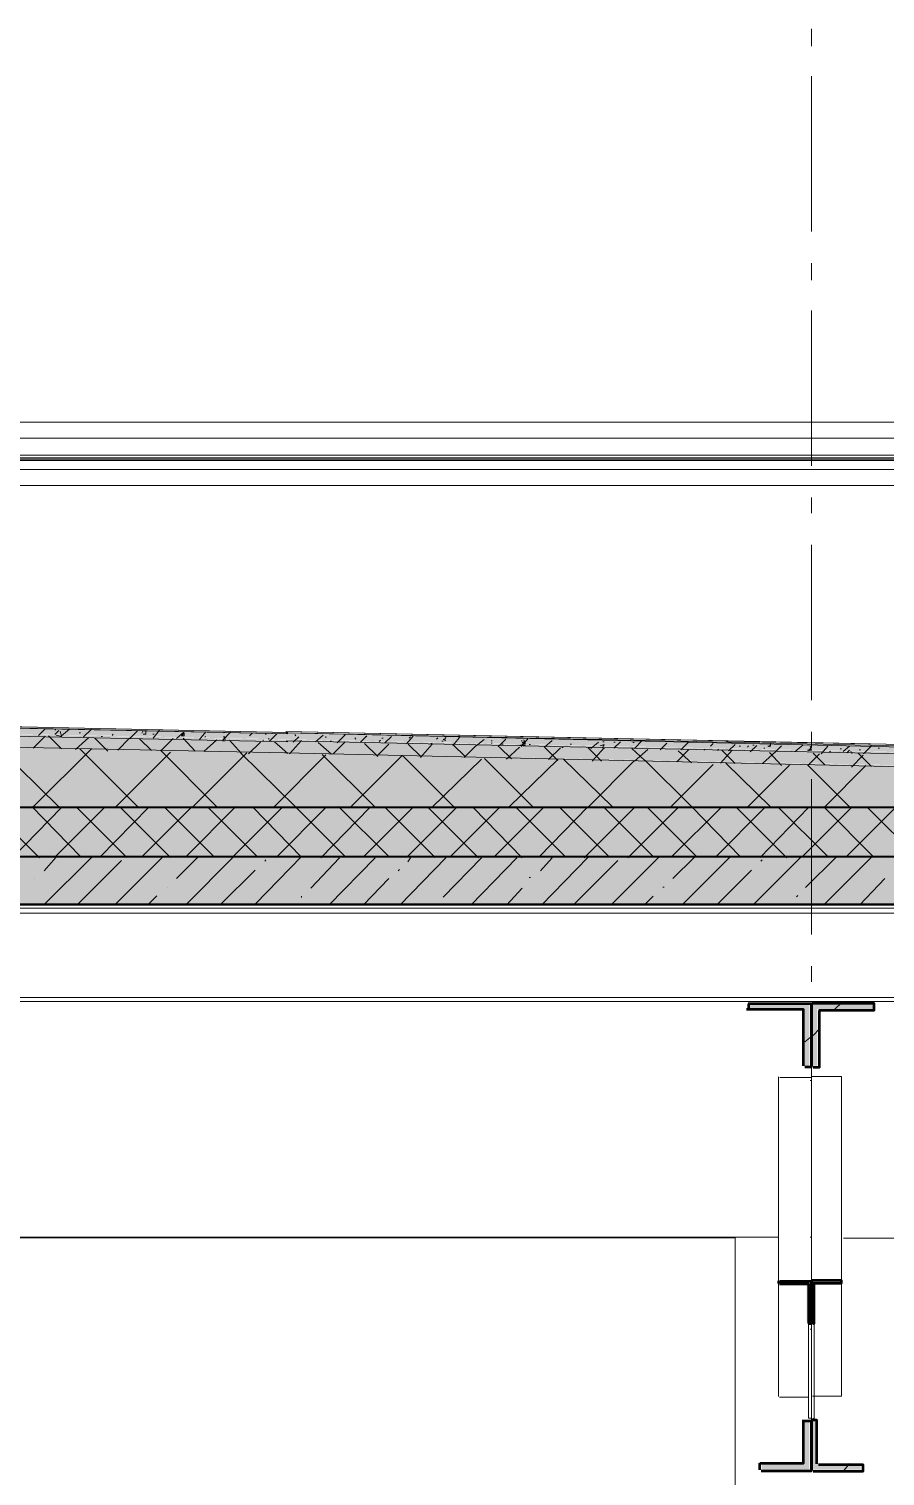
# Model space of a CAD drawing. Header units: millimetres. Extents: x -135211 to 49383, y -8033 to 228499.
# Drawn here: x -40614 to -37860, y 17372 to 22027 of the extents above; entities that cross this region are included whole.
import ezdxf

# ---------------------------------------------------------------- set-up
doc = ezdxf.new("R2010")
doc.units = ezdxf.units.MM
doc.layers.add('PDF _Геометрия', color=7, linetype='Continuous', true_color=0x1d1d1d)
doc.layers.add('PDF _Сплошная заливка', color=7, linetype='Continuous', true_color=0xffffff)

msp = doc.modelspace()

# ---------------------------------------------------------------- hatches: boundary and pattern name
at = {"layer": 'PDF _Сплошная заливка', "transparency": 33554559}
h = msp.add_hatch(color=256, dxfattribs=at)
h.paths.add_polyline_path([(-33514.6, 19877.4), (-33628.9, 19873.2), (-33739, 19868.9), (-33967.5, 19860.5), (-34077.6, 19856.2), (-34306.2, 19847.8), (-34416.2, 19843.5), (-34530.5, 19839.3), (-34640.6, 19835.1), (-34869.2, 19826.6), (-34979.2, 19822.4), (-35207.8, 19813.9), (-35317.9, 19809.7), (-35546.5, 19801.2), (-35656.5, 19797), (-35770.8, 19792.7), (-35880.9, 19788.5), (-36109.5, 19780), (-36219.5, 19775.8), (-36448.1, 19767.3), (-36558.2, 19763.1), (-36672.5, 19758.9), (-36782.5, 19754.6), (-37011.1, 19746.2), (-37121.2, 19741.9), (-37349.8, 19733.5), (-37459.8, 19729.2), (-37688.4, 19720.8), (-37798.5, 19716.5), (-37798.5, 19720.8), (-37989, 19725), (-38378.4, 19733.5), (-38568.9, 19737.7), (-38958.3, 19746.2), (-39148.8, 19750.4), (-39538.3, 19758.9), (-39728.7, 19763.1), (-40118.2, 19771.6), (-40308.7, 19775.8), (-40698.1, 19784.3), (-40888.6, 19788.5), (-41278.1, 19797), (-41477, 19801.2), (-42289.8, 19818.1), (-42488.7, 19822.4), (-43504.6, 19843.5), (-43703.6, 19847.8), (-44516.4, 19864.7), (-44719.5, 19864.7), (-44719.5, 19839.3), (-44512.1, 19839.3), (-44308.9, 19835.1), (-44101.5, 19830.8), (-43695.1, 19822.4), (-43487.7, 19818.1), (-43284.5, 19813.9), (-43077.1, 19809.7), (-42670.7, 19801.2), (-42463.3, 19797), (-42056.9, 19788.5), (-41849.5, 19784.3), (-41646.3, 19780), (-41438.9, 19775.8), (-41032.5, 19767.3), (-40825.1, 19763.1), (-40621.9, 19758.9), (-40414.5, 19754.6), (-40008.1, 19746.2), (-39800.7, 19741.9), (-39394.3, 19733.5), (-39186.9, 19729.2), (-38983.7, 19725), (-38776.3, 19720.8), (-38369.9, 19712.3), (-38162.5, 19708.1), (-37756.1, 19699.6), (-37688.4, 19695.4), (-37688.4, 19699.6), (-37569.9, 19703.8), (-37455.6, 19708.1), (-37337.1, 19712.3), (-37108.5, 19720.8), (-36990, 19725), (-36761.4, 19733.5), (-36642.8, 19737.7), (-36414.3, 19746.2), (-36295.7, 19750.4), (-36067.1, 19758.9), (-35948.6, 19763.1), (-35720, 19771.6), (-35601.5, 19775.8), (-35487.2, 19780), (-35368.7, 19784.3), (-35140.1, 19792.7), (-35021.6, 19797), (-34793, 19805.4), (-34674.5, 19809.7), (-34445.9, 19818.1), (-34327.4, 19822.4), (-34098.8, 19830.8), (-33980.2, 19835.1), (-33751.7, 19843.5), (-33633.1, 19847.8), (-33518.8, 19852), (-33269.1, 19852), (-33133.6, 19847.8), (-33002.4, 19843.5), (-32866.9, 19839.3), (-32735.7, 19835.1), (-32600.3, 19830.8), (-32469, 19826.6), (-32333.6, 19822.4), (-32202.4, 19818.1), (-32066.9, 19813.9), (-31935.7, 19809.7), (-31800.2, 19805.4), (-31669, 19801.2), (-31533.5, 19797), (-31402.3, 19792.7), (-31266.8, 19788.5), (-31135.6, 19784.3), (-31000.2, 19780), (-30868.9, 19775.8), (-30733.5, 19771.6), (-30602.3, 19767.3), (-30466.8, 19763.1), (-30335.6, 19758.9), (-30200.1, 19754.6), (-30068.9, 19750.4), (-29933.4, 19746.2), (-29802.2, 19741.9), (-29666.7, 19737.7), (-29535.5, 19733.5), (-29400.1, 19729.2), (-29268.8, 19725), (-29133.4, 19720.8), (-29002.2, 19716.5), (-28866.7, 19712.3), (-28735.5, 19708.1), (-28600, 19703.8), (-28468.8, 19699.6), (-28396.8, 19695.4), (-28396.8, 19699.6), (-28219, 19703.8), (-27351.3, 19725), (-27088.8, 19729.2), (-26830.6, 19729.2), (-26830.6, 19754.6), (-27038, 19754.6), (-27249.7, 19750.4), (-27457.1, 19746.2), (-27668.7, 19741.9), (-27825.4, 19737.7), (-28307.9, 19725), (-28595.8, 19720.8), (-28595.8, 19725), (-28858.2, 19733.5), (-28985.2, 19737.7), (-29247.7, 19746.2), (-29374.7, 19750.4), (-29637.1, 19758.9), (-29764.1, 19763.1), (-30026.6, 19771.6), (-30153.5, 19775.8), (-30416, 19784.3), (-30543, 19788.5), (-30936.7, 19801.2), (-31063.7, 19805.4), (-31326.1, 19813.9), (-31453.1, 19818.1), (-31715.5, 19826.6), (-31842.5, 19830.8), (-32105, 19839.3), (-32232, 19843.5), (-32494.4, 19852), (-32621.4, 19856.2), (-32883.9, 19864.7), (-33010.9, 19868.9), (-33273.3, 19877.4)])
h.paths.add_polyline_path([(-49883.9, 19979), (-50082.1, 19983.1), (-50483, 19983.1), (-50483, 19962), (-50281.8, 19962), (-49659.5, 19949.3), (-49456.3, 19945.1), (-48834.1, 19932.4), (-48630.9, 19928.2), (-48008.6, 19915.5), (-47805.4, 19911.3), (-47183.2, 19898.6), (-46980, 19894.3), (-46357.7, 19881.6), (-46154.5, 19877.4), (-46014.9, 19873.2), (-45879.4, 19868.9), (-45879.4, 19894.3), (-46277.3, 19902.8), (-46480.5, 19907), (-46878.4, 19915.5), (-47081.6, 19919.7), (-47479.5, 19928.2), (-47682.7, 19932.4), (-48080.6, 19940.9), (-48283.8, 19945.1), (-48681.7, 19953.6), (-48884.9, 19957.8), (-49282.8, 19966.3), (-49486, 19970.5)])
h = msp.add_hatch(color=256, dxfattribs=at)
h.paths.add_polyline_path([(-33518.8, 19852), (-33633.1, 19847.8), (-33751.7, 19843.5), (-33980.2, 19835.1), (-34098.8, 19830.8), (-34327.4, 19822.4), (-34445.9, 19818.1), (-34674.5, 19809.7), (-34793, 19805.4), (-35021.6, 19797), (-35140.1, 19792.7), (-35368.7, 19784.3), (-35487.2, 19780), (-35601.5, 19775.8), (-35720, 19771.6), (-35948.6, 19763.1), (-36067.1, 19758.9), (-36295.7, 19750.4), (-36414.3, 19746.2), (-36642.8, 19737.7), (-36761.4, 19733.5), (-36990, 19725), (-37108.5, 19720.8), (-37337.1, 19712.3), (-37455.6, 19708.1), (-37569.9, 19703.8), (-37688.4, 19699.6), (-37798.5, 19695.4), (-37798.5, 19699.6), (-38204.8, 19708.1), (-38412.3, 19712.3), (-38818.6, 19720.8), (-39026.1, 19725), (-39432.4, 19733.5), (-39639.9, 19737.7), (-40046.2, 19746.2), (-40253.6, 19750.4), (-40660, 19758.9), (-40867.4, 19763.1), (-41070.6, 19767.3), (-41278.1, 19771.6), (-41477, 19775.8), (-42289.8, 19792.7), (-42488.7, 19797), (-43504.6, 19818.1), (-43703.6, 19822.4), (-44516.4, 19839.3), (-44719.5, 19839.3), (-44719.5, 19801.2), (-44520.6, 19801.2), (-37756.1, 19657.3), (-37684.2, 19653), (-37684.2, 19657.3), (-37455.6, 19665.7), (-37345.5, 19670), (-37116.9, 19678.4), (-37006.9, 19682.7), (-36892.6, 19686.9), (-36782.5, 19691.1), (-36553.9, 19699.6), (-36443.9, 19703.8), (-36329.6, 19708.1), (-36219.5, 19712.3), (-35990.9, 19720.8), (-35880.9, 19725), (-35766.6, 19729.2), (-35656.5, 19733.5), (-35428, 19741.9), (-35317.9, 19746.2), (-35203.6, 19750.4), (-35093.5, 19754.6), (-34865, 19763.1), (-34754.9, 19767.3), (-34640.6, 19771.6), (-34530.5, 19775.8), (-34302, 19784.3), (-34191.9, 19788.5), (-34077.6, 19792.7), (-33967.5, 19797), (-33739, 19805.4), (-33628.9, 19809.7), (-33514.6, 19813.9), (-33273.3, 19813.9), (-33010.9, 19805.4), (-32883.9, 19801.2), (-32621.4, 19792.7), (-32494.4, 19788.5), (-32232, 19780), (-32105, 19775.8), (-31842.5, 19767.3), (-31715.5, 19763.1), (-31453.1, 19754.6), (-31326.1, 19750.4), (-31063.7, 19741.9), (-30936.7, 19737.7), (-30543, 19725), (-30416, 19720.8), (-30153.5, 19712.3), (-30026.6, 19708.1), (-29764.1, 19699.6), (-29637.1, 19695.4), (-29374.7, 19686.9), (-29247.7, 19682.7), (-28985.2, 19674.2), (-28858.2, 19670), (-28595.8, 19661.5), (-28468.8, 19657.3), (-28396.8, 19653), (-28396.8, 19657.3), (-28219, 19661.5), (-27004.1, 19691.1), (-26830.6, 19691.1), (-26830.6, 19729.2), (-27038, 19729.2), (-27249.7, 19725), (-27457.1, 19720.8), (-27668.7, 19716.5), (-28265.6, 19703.8), (-28600, 19699.6), (-28600, 19703.8), (-28735.5, 19708.1), (-28866.7, 19712.3), (-29002.2, 19716.5), (-29133.4, 19720.8), (-29268.8, 19725), (-29400.1, 19729.2), (-29535.5, 19733.5), (-29666.7, 19737.7), (-29802.2, 19741.9), (-29933.4, 19746.2), (-30068.9, 19750.4), (-30200.1, 19754.6), (-30335.6, 19758.9), (-30466.8, 19763.1), (-30602.3, 19767.3), (-30733.5, 19771.6), (-30868.9, 19775.8), (-31000.2, 19780), (-31135.6, 19784.3), (-31266.8, 19788.5), (-31402.3, 19792.7), (-31533.5, 19797), (-31669, 19801.2), (-31800.2, 19805.4), (-31935.7, 19809.7), (-32066.9, 19813.9), (-32202.4, 19818.1), (-32333.6, 19822.4), (-32469, 19826.6), (-32600.3, 19830.8), (-32735.7, 19835.1), (-32866.9, 19839.3), (-33002.4, 19843.5), (-33133.6, 19847.8), (-33269.1, 19852)])
h.paths.add_polyline_path([(-49883.9, 19953.6), (-50082.3, 19957.7), (-50483, 19957.7), (-50483, 19923.9), (-50290.3, 19923.9), (-50091.3, 19919.7), (-49896.6, 19915.5), (-49697.6, 19911.3), (-49502.9, 19907), (-49304, 19902.8), (-49109.2, 19898.6), (-48910.3, 19894.3), (-48715.6, 19890.1), (-48516.6, 19885.9), (-48321.9, 19881.6), (-47924, 19873.2), (-47729.3, 19868.9), (-47530.3, 19864.7), (-47335.6, 19860.5), (-47136.6, 19856.2), (-46941.9, 19852), (-46742.9, 19847.8), (-46548.2, 19843.5), (-46349.3, 19839.3), (-46154.5, 19835.1), (-45879.4, 19830.8), (-45879.4, 19868.9), (-46277.3, 19877.4), (-46480.5, 19881.6), (-46878.4, 19890.1), (-47081.6, 19894.3), (-47479.5, 19902.8), (-47682.7, 19907), (-48080.6, 19915.5), (-48283.8, 19919.7), (-48681.7, 19928.2), (-48884.9, 19932.4), (-49282.8, 19940.9), (-49486, 19945.1)])
h = msp.add_hatch(color=256, dxfattribs=at)
h.paths.add_polyline_path([(-33514.6, 19813.9), (-33628.9, 19809.7), (-33739, 19805.4), (-33967.5, 19797), (-34077.6, 19792.7), (-34191.9, 19788.5), (-34302, 19784.3), (-34530.5, 19775.8), (-34640.6, 19771.6), (-34754.9, 19767.3), (-34865, 19763.1), (-35093.5, 19754.6), (-35203.6, 19750.4), (-35317.9, 19746.2), (-35428, 19741.9), (-35656.5, 19733.5), (-35766.6, 19729.2), (-35880.9, 19725), (-35990.9, 19720.8), (-36219.5, 19712.3), (-36329.6, 19708.1), (-36443.9, 19703.8), (-36553.9, 19699.6), (-36782.5, 19691.1), (-36892.6, 19686.9), (-37006.9, 19682.7), (-37116.9, 19678.4), (-37345.5, 19670), (-37455.6, 19665.7), (-37798.5, 19653), (-37798.5, 19657.3), (-37989, 19661.5), (-38378.4, 19670), (-38568.9, 19674.2), (-38958.3, 19682.7), (-39148.8, 19686.9), (-39538.3, 19695.4), (-39728.7, 19699.6), (-40118.2, 19708.1), (-40308.7, 19712.3), (-40698.1, 19720.8), (-40888.6, 19725), (-41278.1, 19733.5), (-41477, 19737.7), (-42289.8, 19754.6), (-42488.7, 19758.9), (-43504.6, 19780), (-43703.6, 19784.3), (-44516.4, 19801.2), (-44719.5, 19801.2), (-44719.5, 19526), (-26830.6, 19526), (-26830.6, 19691.1), (-27038, 19691.1), (-27249.7, 19686.9), (-27457.1, 19682.7), (-27668.7, 19678.4), (-27825.4, 19674.2), (-28307.9, 19661.5), (-28595.8, 19657.3), (-28595.8, 19661.5), (-28858.2, 19670), (-28985.2, 19674.2), (-29247.7, 19682.7), (-29374.7, 19686.9), (-29637.1, 19695.4), (-29764.1, 19699.6), (-30026.6, 19708.1), (-30153.5, 19712.3), (-30416, 19720.8), (-30543, 19725), (-30936.7, 19737.7), (-31063.7, 19741.9), (-31326.1, 19750.4), (-31453.1, 19754.6), (-31715.5, 19763.1), (-31842.5, 19767.3), (-32105, 19775.8), (-32232, 19780), (-32494.4, 19788.5), (-32621.4, 19792.7), (-32883.9, 19801.2), (-33010.9, 19805.4), (-33273.3, 19813.9)])
h.paths.add_polyline_path([(-49883.9, 19915.5), (-50081.5, 19919.6), (-50483, 19919.6), (-50483, 19526), (-45879.4, 19526), (-45879.4, 19830.8), (-46277.3, 19839.3), (-46480.5, 19843.5), (-46878.4, 19852), (-47081.6, 19856.2), (-47479.5, 19864.7), (-47682.7, 19868.9), (-48080.6, 19877.4), (-48283.8, 19881.6), (-48681.7, 19890.1), (-48884.9, 19894.3), (-49282.8, 19902.8), (-49486, 19907)])
h = msp.add_hatch(color=256, dxfattribs=at)
h.paths.add_polyline_path([(-45879.4, 19365.2), (-45879.4, 19525.2), (-50648.6, 19525.2), (-50648.6, 19365.2)])
h.paths.add_polyline_path([(-26648.6, 19365.2), (-26648.6, 19525.2), (-44719.5, 19525.2), (-44719.5, 19365.2)])
h = msp.add_hatch(color=256, dxfattribs=at)
h.paths.add_polyline_path([(-45498.4, 19212.8), (-45498.4, 19361.8), (-50895.1, 19361.8), (-50895.1, 19212.8)])
h.paths.add_polyline_path([(-26398.8, 19212.8), (-26398.8, 19361.8), (-45100.5, 19361.8), (-45100.5, 19212.8)])
h = msp.add_hatch(color=256, dxfattribs=at)
h.paths.add_polyline_path([(-38103.3, 18692.1), (-38103.3, 18892.4), (-38301.6, 18892.4), (-38301.6, 18874.1), (-38124.4, 18874.1), (-38124.4, 18692.1)])
h.paths.add_polyline_path([(-37900.1, 18874.1), (-37900.1, 18892.4), (-38099, 18892.4), (-38099, 18692.1), (-38077.9, 18692.1), (-38077.9, 18874.1)])
for points in [[(-38103.3, 17866.7), (-38103.3, 17998.4), (-38198.6, 17998.4), (-38198.6, 17993.7), (-38111.7, 17993.7), (-38111.7, 17866.7)], [(-38001.7, 17993.7), (-38001.7, 18001.5), (-38098.1, 18001.5), (-38098.1, 17894.7), (-38094.8, 17993.7)]]:
    msp.add_hatch(color=256, dxfattribs=at).paths.add_polyline_path(points)
h = msp.add_hatch(color=256, dxfattribs=at)
h.paths.add_polyline_path([(-38124.4, 17548.5), (-38124.4, 17413.7), (-38256.5, 17413.7), (-38256.5, 17392.6), (-38103.3, 17392.6), (-38103.3, 17548.5)])
h.paths.add_polyline_path([(-38082.1, 17413.7), (-38082.1, 17548.5), (-38099, 17548.5), (-38099, 17392.6), (-37938.2, 17392.6), (-37938.2, 17413.7)])

# ---------------------------------------------------------------- linework, layer by layer
at = {"layer": 'PDF _Геометрия', "color": 7, "lineweight": 9}
for points in [[(-38097.1, 21971.6), (-38097.1, 22026.7)], [(-38097.1, 21374.8), (-38097.1, 21874.3)], [(-38097.1, 21218.2), (-38097.1, 21273.2)], [(-38097.1, 20621.2), (-38097.1, 21120.8)], [(-26445.1, 20761.8), (-44737.5, 20761.8)], [(-26445.1, 20711), (-44737.5, 20711)], [(-26445.1, 20656), (-44737.5, 20656)], [(-26445.1, 20643.3), (-44737.5, 20643.3)], [(-44737.5, 20639.1), (-26445.1, 20639.1)], [(-38097.1, 20468.9), (-38097.1, 20519.7)], [(-38097.1, 19867.8), (-38097.1, 20367.2)], [(-39781.7, 19763.5), (-44713.8, 19869.3)], [(-44712.7, 19521.7), (-26822.4, 19521.7), (-26822.4, 19686.8), (-26822.4, 19724.9), (-26822.4, 19750.3), (-26822.4, 19754.5), (-26822.4, 19758.8), (-27660.4, 19741.8)], [(-39787.5, 19767), (-38377.8, 19737.3)], [(-38372.7, 19736.9), (-37754.9, 19724.2), (-39786.9, 19766.6)], [(-38370.3, 19735.5), (-37684.7, 19722.8), (-37752.7, 19722.8)], [(-38097.1, 19715.4), (-38097.1, 19766.2)], [(-38097.1, 19114.2), (-38097.1, 19613.8)], [(-44718.4, 19364.3), (-26646.9, 19364.3), (-26646.9, 19525.2), (-44718.4, 19525.2)], [(-50648.6, 19199.2), (-26646.9, 19199.2), (-26646.9, 19182.3), (-50648.6, 19182.3), (-26646.9, 19182.3)], [(-27190.9, 19195.8), (-27190.9, 19208.6), (-50093.8, 19208.6)], [(-38097.1, 18961.9), (-38097.1, 19012.7)], [(-26646.9, 18911.4), (-50648.6, 18911.4), (-26646.9, 18911.4), (-26646.9, 18898.7), (-50648.6, 18898.7)], [(-38097.1, 18644.4), (-38097.1, 18894.1), (-38101.1, 18894.1)], [(-38097.1, 18138), (-38097.1, 18641.8), (-38097.1, 18891.6)], [(-38097.1, 18360.8), (-38097.1, 18860.2)], [(-38202.3, 18656.7), (-38202.3, 17632.2), (-38202.3, 17628.1), (-38202.3, 17992.2)], [(-38198.6, 18654.5), (-38097.1, 18654.5), (-38097.1, 17973)], [(-38101.1, 18644.4), (-38097.1, 18644.4), (-38097.1, 18140.6), (-38101.1, 18140.6)], [(-38098.1, 18657.6), (-38000.5, 18657.6), (-38000.5, 17633.1), (-38000.5, 17629), (-38093.4, 17629), (-38000.5, 17629), (-38000.5, 17993)], [(-38097.1, 18657.1), (-38097.1, 17975.5)], [(-38097.1, 18208.3), (-38097.1, 18263.4)], [(-43997.7, 18140.3), (-38202.3, 18140.3)], [(-43842, 17321), (-38342.7, 17321), (-38342.7, 18138.1), (-43842, 18138.1)], [(-38097.1, 17607.1), (-38097.1, 18106.8)], [(-37993.5, 18137), (-32244.8, 18137)], [(-38105.8, 17990.1), (-38105.8, 17625.9)], [(-38088.3, 17625.6), (-38088.3, 17989.7)], [(-38105.8, 17863.1), (-38105.8, 17558.2)], [(-38101.1, 17391.2), (-38097.1, 17391.2), (-38097.1, 17844.3), (-38101.1, 17844.3)], [(-38097.1, 17560.4), (-38097.1, 17865.5)], [(-38097.1, 17862.9), (-38097.1, 17558.1)], [(-38097.1, 17388.9), (-38097.1, 17841.7)], [(-38088.3, 17558), (-38088.3, 17862.7)], [(-38097.1, 17454.8), (-38097.1, 17509.7)]]:
    msp.add_lwpolyline(points, dxfattribs=at)
for points in [[(-26445.1, 20647.5), (-44737.5, 20647.5)], [(-44737.5, 20609.4), (-26445.1, 20609.4)], [(-44737.5, 20558.6), (-26445.1, 20558.6)], [(-38199.2, 17625.9), (-38105.8, 17625.9)], [(-38105.8, 17558.1), (-38097.1, 17558.1)], [(-38092.4, 17558), (-38088.3, 17558)]]:
    msp.add_lwpolyline(points, close=True, dxfattribs=at)
at = {"layer": 'PDF _Геометрия', "color": 7, "lineweight": 40}
for points in [[(-26646.9, 20363.3), (-26646.9, 19364.3), (-45098.9, 19364.3)], [(-45098.9, 19212), (-26646.9, 19212), (-26646.9, 18894.4), (-26901.2, 18894.4)]]:
    msp.add_lwpolyline(points, dxfattribs=at)
at = {"layer": 'PDF _Геометрия', "color": 7, "lineweight": 20}
for points in [[(-44713.8, 19860.9), (-39781.7, 19759.3), (-44713.8, 19865.1)], [(-39781.7, 19733.9), (-44713.8, 19835.5)], [(-39790.4, 19698.5), (-44718.1, 19800.1)], [(-37754.9, 19720), (-39786.9, 19762.3), (-37754.9, 19715.8)], [(-37754.9, 19694.6), (-39786.9, 19736.9)], [(-37754.9, 19652.3), (-39791, 19698.9)], [(-44718.4, 19364.3), (-26646.9, 19364.3)]]:
    msp.add_lwpolyline(points, dxfattribs=at)
at = {"layer": 'PDF _Геометрия', "lineweight": 9}
for points in [[(-40600.6, 19713.9), (-40562.6, 19752)], [(-40583.6, 19754.6), (-40562.6, 19775.7)], [(-40571.3, 19764.9), (-40571.3, 19764.9)], [(-40509.9, 19711.1), (-40552, 19753.4)], [(-40531.4, 19772.4), (-40527.5, 19772.4)], [(-40531.2, 19757.8), (-40518.7, 19770.6)], [(-40527, 19755.1), (-40509.9, 19750.9), (-40513.9, 19767.8)], [(-40509.2, 19752.9), (-40483.6, 19774.1)], [(-40464.3, 19709.2), (-40422.2, 19747.4)], [(-40452.5, 19763.2), (-40448.5, 19763.2)], [(-40448.5, 19750.5), (-40448.5, 19750.5)], [(-40448.5, 19750.5), (-40448.5, 19750.5)], [(-40439, 19749.7), (-40413.4, 19775.1)], [(-40360.8, 19703.7), (-40402.9, 19746)], [(-40382.3, 19750.6), (-40378.3, 19750.6)], [(-40347.2, 19754.1), (-40343.2, 19758.4)], [(-40328.8, 19707.3), (-40290.6, 19745.4)], [(-40289.9, 19744.9), (-40264.2, 19770.3)], [(-40281.8, 19770.7), (-40281.8, 19770.7)], [(-40220.4, 19705.8), (-40258.6, 19743.9)], [(-40250.7, 19761.4), (-40246.7, 19769.9)], [(-40246.5, 19758.7), (-40237.9, 19758.7), (-40237.9, 19767.2)], [(-40215.6, 19759), (-40211.6, 19759)], [(-40215.2, 19745.9), (-40194, 19771.4)], [(-40188.4, 19706.9), (-40150.2, 19745)], [(-40140.2, 19744.3), (-40115.1, 19765.5)], [(-40080, 19703.8), (-40118.3, 19746.1)], [(-40066, 19741.1), (-40044.9, 19766.5)], [(-40052.1, 19702.3), (-40009.8, 19740.4)], [(-40048.9, 19749.6), (-40044.9, 19749.6)], [(-40001, 19741.9), (-40001, 19741.9)], [(-39983.5, 19737.3), (-39992.1, 19737.3), (-39983.5, 19750)], [(-39991.1, 19739.4), (-39965.9, 19764.8)], [(-39983.5, 19739.8), (-39987.5, 19752.5)], [(-39930.8, 19696.4), (-39969.2, 19738.7)], [(-39948.4, 19762.8), (-39948.4, 19762.8)], [(-39913.3, 19738.3), (-39913.3, 19738.3)], [(-39904.3, 19753.2), (-39895.7, 19761.7)], [(-39899.7, 19759.1), (-39895.7, 19759.1)], [(-39851.9, 19760.8), (-39851.9, 19756.5)], [(-39843.1, 19741.1), (-39843.1, 19745.3)], [(-39842, 19734.6), (-39816.8, 19760)], [(-39775.6, 19695.7), (-39737.8, 19738.1)], [(-39763.8, 19733.1), (-39746.6, 19750.1)], [(-39759.4, 19757), (-39755.3, 19752.8)], [(-39755.3, 19754.5), (-39755.3, 19754.5)], [(-39692.9, 19734), (-39667.6, 19755.2)], [(-39658.8, 19750.7), (-39658.8, 19746.5)], [(-39645.3, 19736), (-39641.3, 19736)], [(-39622.7, 19730.8), (-39597.4, 19756.2)], [(-39566.3, 19747.1), (-39562.3, 19742.8)], [(-39548.5, 19731.9), (-39527.2, 19753.1)], [(-39531.2, 19750.6), (-39527.2, 19750.6)], [(-39487.4, 19735.2), (-39483.4, 19739.5)], [(-39478.6, 19746.1), (-39474.6, 19746.1)], [(-39469.5, 19730.2), (-39448.3, 19751.4)], [(-39399.4, 19727.1), (-39378.1, 19752.5)], [(-39390.9, 19745.9), (-39386.8, 19750.2)], [(-39386.8, 19741.6), (-39386.8, 19741.6)], [(-39378.1, 19739.8), (-39378.1, 19739.8)], [(-39303.1, 19742.4), (-39299.1, 19746.6)], [(-39285.6, 19736.1), (-39281.5, 19736.1)], [(-39272.8, 19737.5), (-39281.4, 19741.8), (-39272.8, 19746)], [(-39276.8, 19740.1), (-39272.8, 19748.5)], [(-39250.2, 19722.2), (-39228.9, 19747.7)], [(-39175.3, 19720.6), (-39149.9, 19741.8)], [(-39141.2, 19739.9), (-39141.2, 19739.9)], [(-39127.7, 19737), (-39123.6, 19737)], [(-39105.2, 19717.4), (-39079.7, 19742.8)], [(-39035.1, 19722.9), (-39018.3, 19722.9), (-39022.4, 19739.8)], [(-39031.1, 19737.5), (-39027.1, 19737.5)], [(-39031, 19720.4), (-39018.3, 19737.3)], [(-39030.9, 19718.5), (-39009.6, 19743.9)], [(-38956, 19716.8), (-38930.6, 19738)], [(-38732.7, 19713), (-38711.2, 19734.3)], [(-38684.9, 19736.2), (-38684.9, 19736.2)], [(-38666.6, 19712.4), (-38641, 19737.8)], [(-40518.7, 19525), (-40713.2, 19715.5)], [(-40413.4, 19711.6), (-40599.6, 19525.4)], [(-40264.2, 19524.8), (-40450.7, 19711)], [(-40159, 19700.3), (-40336.5, 19522.5)], [(-40009.8, 19524.5), (-40191.6, 19706.5)], [(-39913.3, 19698.5), (-40086.7, 19525)], [(-39755.3, 19524.2), (-39933.1, 19697.8)], [(-39907.8, 19695.1), (-39869.4, 19733.2)], [(-39658.8, 19691.5), (-39828.1, 19522.2)], [(-39781.7, 19695.8), (-39824.1, 19733.9)], [(-39641.3, 19693.7), (-39683.8, 19731.8)], [(-39500.9, 19523.9), (-39670.5, 19693.3)], [(-39635.3, 19695.3), (-39597.4, 19733.4)], [(-39413.2, 19689.7), (-39578.3, 19524.6)], [(-39492.1, 19686.3), (-39534.7, 19728.7)], [(-39495, 19688.1), (-39457, 19726.2)], [(-39246.5, 19523.6), (-39411.3, 19688.8)], [(-39351.7, 19684.2), (-39394.4, 19726.6)], [(-39354.7, 19683.4), (-39316.6, 19725.8)], [(-39325.3, 19725.8), (-39316.6, 19730)], [(-39211.4, 19686.3), (-39249.4, 19724.4)], [(-39246.5, 19729.4), (-39246.5, 19729.4)], [(-39246.5, 19722.6), (-39246.5, 19722.6)], [(-39214.3, 19683.1), (-39176.3, 19721.1)], [(-39185, 19729.8), (-39185, 19729.8)], [(-39127.7, 19729.3), (-39123.6, 19729.3)], [(-39062.2, 19679), (-39100.3, 19717)], [(-39092.6, 19726.1), (-39088.5, 19726.1)], [(-39078, 19678.4), (-39035.9, 19716.5)], [(-39004.8, 19725.1), (-39000.8, 19725.1)], [(-38913, 19674.1), (-38955.3, 19716.5)], [(-38942.4, 19676.5), (-38904.3, 19714.6)], [(-38899.5, 19716.1), (-38895.5, 19716.1)], [(-38873.2, 19726.5), (-38869.2, 19726.5)], [(-38842.8, 19715.8), (-38842.8, 19715.8)], [(-38772.7, 19672), (-38814.9, 19714.3)], [(-38811.8, 19715.1), (-38807.8, 19715.1)], [(-38806.9, 19712), (-38781.4, 19733.2)], [(-38802.1, 19671.8), (-38763.9, 19714.2)], [(-38776.6, 19720.9), (-38763.9, 19725.1), (-38767.9, 19716.7)], [(-38767.9, 19733.6), (-38763.9, 19733.6)], [(-38767.9, 19720.9), (-38763.9, 19720.9)], [(-38767.9, 19715.9), (-38763.9, 19711.6)], [(-38732.8, 19732.9), (-38728.8, 19732.9)], [(-38632.3, 19674.1), (-38674.6, 19712.3)], [(-38671.4, 19731.6), (-38667.4, 19731.6)], [(-38665.9, 19671.4), (-38623.5, 19709.5)], [(-38583, 19708.2), (-38562.1, 19729.4)], [(-38530.2, 19669.5), (-38491.9, 19707.6)], [(-38483.1, 19666.8), (-38525.5, 19704.9)], [(-38517.5, 19707.6), (-38491.9, 19733)], [(-38509.4, 19708), (-38509.4, 19708)], [(-38509.4, 19708), (-38509.4, 19708)], [(-38443.3, 19706.5), (-38439.2, 19710.7)], [(-38421.6, 19720.3), (-38412.9, 19728.8)], [(-38399.4, 19705.6), (-38395.4, 19709.8)], [(-38389.3, 19664.9), (-38351.5, 19707.2)], [(-38342.7, 19664.6), (-38385.2, 19707)], [(-38363.7, 19704.5), (-38342.7, 19725.6)], [(-38351.5, 19725.8), (-38351.5, 19725.8)], [(-38329.3, 19719.4), (-38325.2, 19719.4)], [(-38302.9, 19716.2), (-38298.9, 19720.5)], [(-38293.5, 19701.3), (-38272.5, 19722.5)], [(-38285.4, 19722.7), (-38281.3, 19722.7)], [(-38253.7, 19664.4), (-38211.1, 19702.5)], [(-38250.3, 19713.4), (-38246.2, 19713.4)], [(-38237.4, 19719.8), (-38228.7, 19719.8), (-38228.7, 19728.3)], [(-38232.7, 19717.3), (-38228.7, 19725.8)], [(-38193.6, 19657.3), (-38231.5, 19699.7)], [(-38214.6, 19699.7), (-38193.6, 19720.8)], [(-38149, 19703.2), (-38123.4, 19724.4)], [(-38109.9, 19706.9), (-38097.1, 19706.9), (-38101.1, 19719.6)], [(-38108.7, 19657.3), (-38070.7, 19695.4)], [(-38105.8, 19704.4), (-38097.1, 19717.1)], [(-38053.2, 19659.4), (-38091.1, 19697.5)], [(-38065.4, 19694.9), (-38044.4, 19720.3)], [(-38039.7, 19699.6), (-38035.6, 19703.9)], [(-38004.6, 19711.6), (-38000.5, 19711.6)], [(-37995.2, 19702.7), (-37974.2, 19719.5)], [(-37982.4, 19698.4), (-37974.2, 19706.9)], [(-37965.4, 19695.7), (-37969.5, 19704.2)], [(-37968.3, 19652.7), (-37930.3, 19690.7)], [(-37904, 19654.6), (-37946.1, 19697)], [(-37943.2, 19707.8), (-37939.1, 19707.8)], [(-37929.2, 19695.2), (-37904, 19720.6)], [(-37921.6, 19703.2), (-37921.6, 19703.2)], [(-37881.8, 19713.3), (-37877.7, 19713.3)], [(-39158.7, 19678.4), (-39319.7, 19521.8)], [(-38992, 19523.4), (-39148.6, 19680)], [(-38913, 19676.7), (-39069.8, 19524.3)], [(-38737.6, 19525.7), (-38894, 19678)], [(-38667.4, 19672.3), (-38815.3, 19524.2)], [(-38483.1, 19525.4), (-38631.3, 19673.5)], [(-38412.9, 19661.1), (-38552.5, 19521.4)], [(-38228.7, 19525.1), (-38372.6, 19664.8)], [(-38167.2, 19659.3), (-38302.5, 19523.8)], [(-37974.2, 19524.8), (-38109.8, 19660.3)], [(-37921.6, 19657.5), (-38052.5, 19526.2)], [(-40580.1, 19360.3), (-40740.9, 19521.2)], [(-40666.3, 19361.4), (-40509.9, 19522.3)], [(-40448.5, 19365.3), (-40605, 19526.1)], [(-40530.1, 19363.5), (-40369.5, 19524.4)], [(-40299.3, 19362.1), (-40460.1, 19522.9)], [(-40386, 19363.1), (-40229.1, 19524)], [(-40159, 19361.7), (-40319.9, 19522.5)], [(-40249.9, 19365.3), (-40088.8, 19526.2)], [(-40018.6, 19363.8), (-40179.2, 19524.7)], [(-40109.1, 19364.9), (-39948.4, 19525.7)], [(-39878.2, 19363.4), (-40039.1, 19524.2)], [(-39960.2, 19361.7), (-39799.2, 19522.6)], [(-39737.8, 19363), (-39894.3, 19523.8)], [(-39819.5, 19361.3), (-39658.8, 19522.2)], [(-39597.4, 19365.1), (-39758.2, 19526)], [(-39675.4, 19360.9), (-39518.4, 19521.8)], [(-39457, 19364.7), (-39618.1, 19525.6)], [(-39538.7, 19363), (-39378.1, 19523.9)], [(-39307.9, 19361.6), (-39468.6, 19522.4)], [(-39398.5, 19362.6), (-39237.7, 19523.5)], [(-39167.5, 19361.1), (-39328.5, 19522)], [(-39258.4, 19364.8), (-39097.3, 19525.6)], [(-39027.1, 19360.7), (-39183.7, 19521.6)], [(-39117.7, 19364.3), (-38956.9, 19525.2)], [(-38886.7, 19362.9), (-39047.6, 19523.7)], [(-38972.9, 19363.9), (-38816.5, 19524.8)], [(-38746.3, 19362.4), (-38907.4, 19523.3)], [(-38828, 19360.8), (-38667.4, 19521.6)], [(-38605.9, 19364.5), (-38766.7, 19525.4)], [(-38687.9, 19360.4), (-38527, 19521.2)], [(-38465.6, 19364.2), (-38626.6, 19525)], [(-38547.7, 19362.5), (-38386.6, 19523.4)], [(-38325.2, 19363.7), (-38481.8, 19524.6)], [(-38407, 19362.1), (-38246.2, 19523)], [(-38176, 19360.6), (-38336.9, 19521.5)], [(-38262.2, 19361.7), (-38105.8, 19522.5)], [(-38044.4, 19365.5), (-38205.5, 19526.3)], [(-38126.1, 19363.8), (-37965.4, 19524.6)], [(-37895.3, 19362.3), (-38056.1, 19523.2)], [(-37986, 19363.3), (-37825.1, 19524.2)], [(-37754.9, 19361.9), (-37915.9, 19522.8)], [(-40566, 19209.5), (-40413.4, 19361.9)], [(-40565.6, 19319.4), (-40527.5, 19361.8)], [(-40337.6, 19209.8), (-40185.3, 19362.2)], [(-40139.2, 19294.6), (-40071.2, 19362.4)], [(-40109.3, 19210.1), (-39957.1, 19362.5)], [(-39885.7, 19213.1), (-39737.8, 19365.5)], [(-38542.3, 19294.1), (-38474.3, 19361.8)], [(-38512.7, 19209.6), (-38360.3, 19362)], [(-38284.4, 19209.8), (-38132.1, 19362.2)], [(-38115.6, 19265), (-38018.1, 19362.3)], [(-38056.6, 19210.1), (-37904, 19362.5)], [(-40456.5, 19212.6), (-40316.9, 19352.3)], [(-39996.9, 19211.2), (-39887, 19321.3)], [(-39855.9, 19350.1), (-39851.9, 19354.3)], [(-39708, 19263), (-39615, 19360.4)], [(-39649.2, 19208.1), (-39500.9, 19360.5)], [(-39426, 19319.1), (-39421.9, 19323.3)], [(-39420.9, 19208.4), (-39272.8, 19360.8)], [(-39395.5, 19347.9), (-39386.8, 19360.7)], [(-39281.6, 19233.9), (-39158.7, 19360.9)], [(-39192.5, 19208.7), (-39044.6, 19361.1)], [(-38968.8, 19318.9), (-38930.6, 19361.2)], [(-38964.8, 19209), (-38816.5, 19361.4)], [(-38859.7, 19212), (-38720, 19351.7)], [(-38741.1, 19209.2), (-38588.4, 19361.7)], [(-38400.1, 19210.6), (-38290.1, 19320.6)], [(-38259.1, 19349.6), (-38255, 19353.8)], [(-40597.7, 19295.5), (-40597.7, 19295.5)], [(-39537.6, 19209.8), (-39457, 19294.4)], [(-39004.8, 19297.5), (-39000.8, 19297.5)], [(-37940.9, 19209.2), (-37860.2, 19293.8)], [(-40228.5, 19212.8), (-40202.8, 19238.2)], [(-40167.7, 19264.4), (-40167.7, 19264.4)], [(-39737.8, 19233.4), (-39737.8, 19237.6)], [(-39077.9, 19208.3), (-39027.1, 19263.3)], [(-38631.5, 19212.2), (-38605.9, 19237.6)], [(-38574.9, 19266.5), (-38570.9, 19266.5)], [(-38145, 19235.4), (-38140.9, 19239.6)], [(-38021.6, 18873.5), (-38000.5, 18894.7)], [(-37895.3, 18871.3), (-37895.3, 18871.3)], [(-38091.7, 18789.4), (-38070.7, 18810.6)], [(-38118.1, 18768.8), (-38097.1, 18785.8)], [(-38070.7, 18687.8), (-38070.7, 18687.8)], [(-37991.2, 17391.4), (-37974.2, 17412.4)]]:
    msp.add_lwpolyline(points, dxfattribs=at)
for points in [[(-40115.1, 19761.2), (-40115.1, 19752.8), (-40123.6, 19752.8)], [(-39860.6, 19739.8), (-39860.6, 19735.5)], [(-39018.3, 19735.6), (-39018.3, 19727.1), (-39027, 19731.4)]]:
    msp.add_lwpolyline(points, close=True, dxfattribs=at)
at = {"layer": 'PDF _Геометрия', "color": 7, "lineweight": 50}
for points in [[(-38305.4, 18873.5), (-38123.4, 18873.5), (-38123.4, 18691.5)], [(-38118.1, 18688.4), (-38097.1, 18688.4), (-38097.1, 18891.6), (-38300.1, 18891.6)], [(-38298.9, 18890.8), (-38298.9, 18869.6)], [(-38097.1, 18894.1), (-38097.1, 18691)], [(-38073, 18871.3), (-37895.3, 18871.3), (-37895.3, 18892.4), (-38094.1, 18892.4)], [(-38091.7, 18687.8), (-38070.7, 18687.8), (-38070.7, 18869.9)], [(-38202.3, 18000.6), (-38202.3, 17992.2)], [(-38199.2, 17990.1), (-38105.8, 17990.1), (-38105.8, 17863.1)], [(-38105.8, 17862.9), (-38097.1, 17862.9), (-38097.1, 17998.4), (-38198.6, 17998.4)], [(-38093.4, 17993), (-38000.5, 17993), (-38000.5, 18001.5), (-38098.1, 18001.5)], [(-38097.1, 18000.9), (-38097.1, 17865.5)], [(-38092.4, 17862.7), (-38088.3, 17862.7), (-38088.3, 17989.7)], [(-38123.4, 17552.7), (-38123.4, 17413.3), (-38262.8, 17413.3)], [(-38258.1, 17388.9), (-38097.1, 17388.9), (-38097.1, 17549.3), (-38118.1, 17549.3)], [(-38097.1, 17552.3), (-38097.1, 17391.2)], [(-38079.5, 17411.9), (-38079.5, 17552), (-38096.4, 17552)], [(-38263.8, 17413.7), (-38263.8, 17392.1)], [(-38091.1, 17387.8), (-37930.3, 17387.8), (-37930.3, 17408.8), (-38074.1, 17408.8)]]:
    msp.add_lwpolyline(points, dxfattribs=at)

doc.saveas('drawing.dxf')
